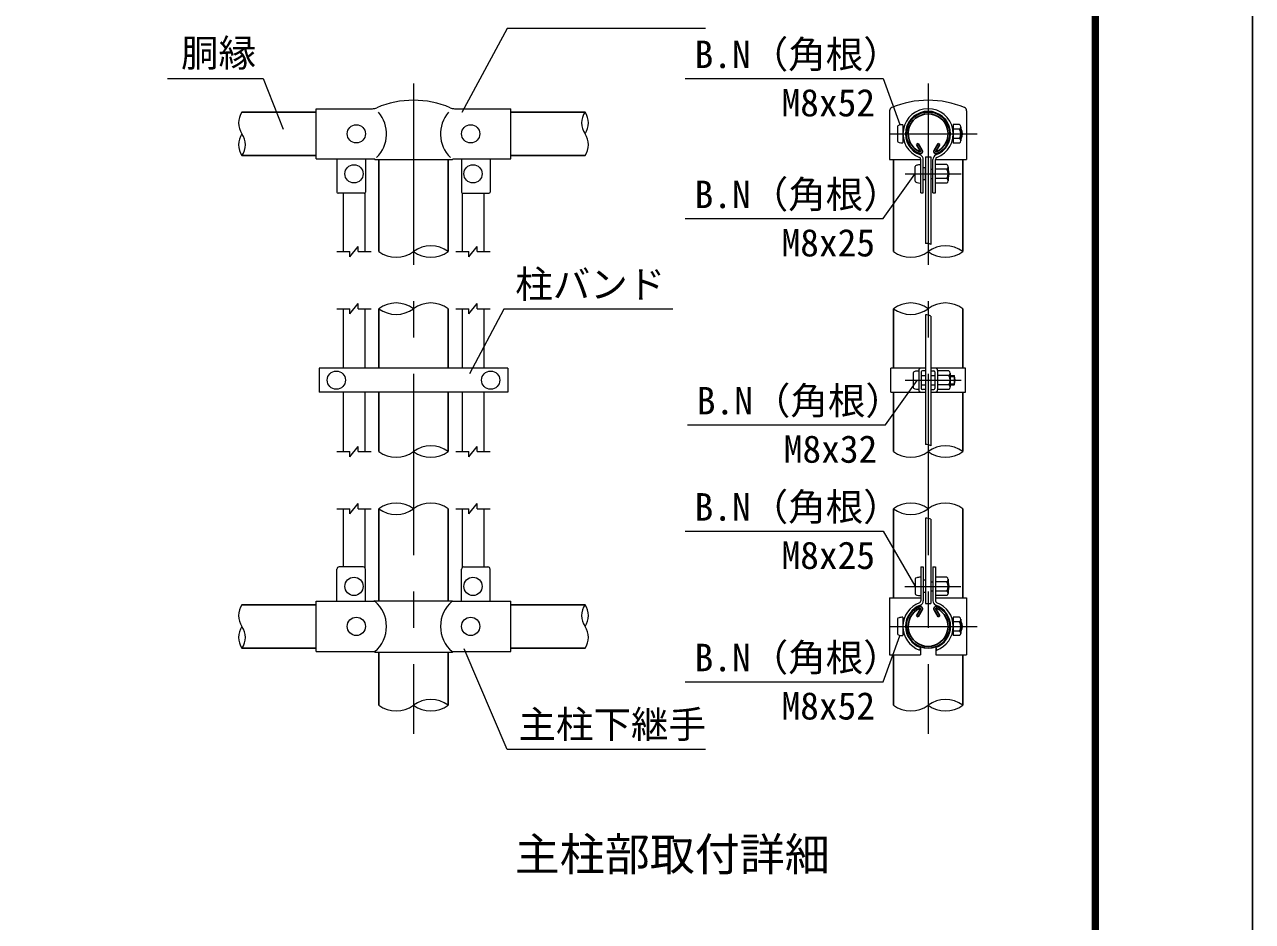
# Model space of a CAD drawing. Units: millimetres, scale not verified. Extents: x -8400 to 8400, y -5940 to 5940.
# Drawn here: x 4105 to 8400, y 488 to 3627 of the extents above; entities that cross this region are included whole.
import ezdxf
from ezdxf.enums import TextEntityAlignment as Align

# ---------------------------------------------------------------- set-up
doc = ezdxf.new("R2010")
doc.units = ezdxf.units.MM
doc.header["$LTSCALE"] = 20
doc.linetypes.add('USER1', pattern=[50.8, 31.75, -6.35, 6.35, -6.35])
for name, color, linetype, lineweight in [('0-1_D-STR1', 1, 'Continuous', 25), ('0-4_D-BMK', 2, 'USER1', 13), ('0-5_D-STR-DIM', 7, 'Continuous', 13), ('0-8_D-STR3', 3, 'Continuous', 13), ('0-9_D-STR-TXT', 7, 'Continuous', 13), ('0-A_D-TTL-TXT', 7, 'Continuous', 13), ('0-C_D-TTL', 7, 'Continuous', 25)]:
    doc.layers.add(name, color=color, linetype=linetype, lineweight=lineweight)
doc.styles.add('ＭＳ ゴシック', font='')
doc.styles.get('ＭＳ ゴシック').set_extended_font_data('MS Gothic')

msp = doc.modelspace()

# ---------------------------------------------------------------- linework, layer by layer
at = {"layer": '0-1_D-STR1'}
for p, q in [((5125.6, 3320.67), (4865.6, 3320.67)), ((5805.6, 3320.67), (6065.6, 3320.67)), ((7224.87, 3207.65), (7230.43, 3210.86)), ((7238.91, 3183.34), (7224.87, 3207.65)), ((7244.47, 3186.55), (7230.43, 3210.86)), ((7286.74, 3186.55), (7300.78, 3210.86)), ((7292.3, 3183.34), (7306.33, 3207.65)), ((7306.33, 3207.65), (7300.78, 3210.86)), ((5125.6, 3168.27), (4865.6, 3168.27)), ((5344.6, 3154.67), (5344.6, 2832.67)), ((5586.6, 3154.67), (5586.6, 2832.67)), ((5805.6, 3168.27), (6065.6, 3168.27)), ((7144.6, 3154.67), (7144.6, 2832.67)), ((7386.6, 3154.67), (7386.6, 2832.67)), ((5344.6, 2632.67), (5344.6, 2424.64)), ((5586.6, 2632.67), (5586.6, 2424.64)), ((7144.6, 2632.67), (7144.6, 2424.64)), ((7386.6, 2632.67), (7386.6, 2424.64)), ((5344.6, 2340.64), (5344.6, 2132.67)), ((5586.6, 2340.64), (5586.6, 2132.67)), ((7144.6, 2340.64), (7144.6, 2132.67)), ((7386.6, 2340.64), (7386.6, 2132.67)), ((5344.6, 1932.67), (5344.6, 1610.87)), ((5586.6, 1932.67), (5586.6, 1610.87)), ((7144.6, 1932.67), (7144.6, 1620.87)), ((7386.6, 1932.67), (7386.6, 1620.87)), ((5125.6, 1596.87), (4865.6, 1596.87)), ((5805.6, 1596.87), (6065.6, 1596.87)), ((7238.91, 1582.19), (7224.87, 1557.88)), ((7224.87, 1557.88), (7230.43, 1554.67)), ((7244.47, 1578.98), (7230.43, 1554.67)), ((7286.74, 1578.98), (7300.78, 1554.67)), ((7292.3, 1582.19), (7306.33, 1557.88)), ((7306.33, 1557.88), (7300.78, 1554.67)), ((5125.6, 1444.47), (4865.6, 1444.47)), ((5344.6, 1430.87), (5344.6, 1244.87)), ((5586.6, 1430.87), (5586.6, 1244.87)), ((5805.6, 1444.47), (6065.6, 1444.47)), ((7144.6, 1420.87), (7144.6, 1244.87)), ((7386.6, 1420.87), (7386.6, 1244.87))]:
    msp.add_line(p, q, dxfattribs=at)
for centre, radius, start, end in [((7265.6, 3244.67), 76.2, 294.32478, 245.67522), ((7265.6, 3244.67), 69.78, 294.32478, 245.67522), ((7237.52, 3182.54), 8.02, 245.67522, 30), ((7237.52, 3182.54), 1.6, 245.67522, 30), ((7293.69, 3182.54), 8.02, 150, 294.32478), ((7293.69, 3182.54), 1.6, 150, 294.32478), ((7265.6, 1520.87), 76.2, 114.32478, 65.67522), ((7237.52, 1582.99), 8.02, 330, 114.32478), ((7293.69, 1582.99), 8.02, 65.67522, 210), ((7265.6, 1520.87), 69.78, 114.32478, 65.67522), ((7237.52, 1582.99), 1.6, 330, 114.32478), ((7293.69, 1582.99), 1.6, 65.67522, 210)]:
    msp.add_arc(centre, radius, start, end, dxfattribs=at)
at = {"layer": '0-4_D-BMK'}
for p, q in [((5465.6, 3420.67), (5465.6, 1144.67)), ((7265.6, 3420.67), (7265.6, 1144.67)), ((7133.49, 3244.67), (7437.23, 3244.67)), ((7185.49, 3104.67), (7381, 3104.67)), ((7185.44, 2382.64), (7380.96, 2382.64)), ((7192.6, 2382.64), (7376.6, 2382.64)), ((7184.65, 1660.87), (7380.16, 1660.87)), ((7133.49, 1520.87), (7437.23, 1520.87))]:
    msp.add_line(p, q, dxfattribs=at)
at = {"layer": '0-5_D-STR-DIM'}
for p, q in [((5242.6, 2814.67), (5272.6, 2850.67)), ((5272.6, 2832.67), (5272.6, 2850.67)), ((5658.6, 2814.67), (5688.6, 2850.67)), ((5688.6, 2832.67), (5688.6, 2850.67)), ((5197.6, 2832.67), (5242.6, 2832.67)), ((5242.6, 2814.67), (5242.6, 2832.67)), ((5272.6, 2832.67), (5317.6, 2832.67)), ((5613.6, 2832.67), (5658.6, 2832.67)), ((5658.6, 2814.67), (5658.6, 2832.67)), ((5688.6, 2832.67), (5733.6, 2832.67)), ((5197.6, 2632.67), (5242.6, 2632.67)), ((5242.6, 2614.67), (5272.6, 2650.67)), ((5242.6, 2614.67), (5242.6, 2632.67)), ((5272.6, 2632.67), (5272.6, 2650.67)), ((5272.6, 2632.67), (5317.6, 2632.67)), ((5613.6, 2632.67), (5658.6, 2632.67)), ((5658.6, 2614.67), (5688.6, 2650.67)), ((5658.6, 2614.67), (5658.6, 2632.67)), ((5688.6, 2632.67), (5688.6, 2650.67)), ((5688.6, 2632.67), (5733.6, 2632.67)), ((5242.6, 2114.67), (5272.6, 2150.67)), ((5272.6, 2132.67), (5272.6, 2150.67)), ((5658.6, 2114.67), (5688.6, 2150.67)), ((5688.6, 2132.67), (5688.6, 2150.67)), ((5197.6, 2132.67), (5242.6, 2132.67)), ((5242.6, 2114.67), (5242.6, 2132.67)), ((5272.6, 2132.67), (5317.6, 2132.67)), ((5613.6, 2132.67), (5658.6, 2132.67)), ((5658.6, 2114.67), (5658.6, 2132.67)), ((5688.6, 2132.67), (5733.6, 2132.67)), ((5242.6, 1914.67), (5272.6, 1950.67)), ((5272.6, 1932.67), (5272.6, 1950.67)), ((5658.6, 1914.67), (5688.6, 1950.67)), ((5688.6, 1932.67), (5688.6, 1950.67)), ((5197.6, 1932.67), (5242.6, 1932.67)), ((5242.6, 1914.67), (5242.6, 1932.67)), ((5272.6, 1932.67), (5317.6, 1932.67)), ((5613.6, 1932.67), (5658.6, 1932.67)), ((5658.6, 1914.67), (5658.6, 1932.67)), ((5688.6, 1932.67), (5733.6, 1932.67))]:
    msp.add_line(p, q, dxfattribs=at)
for centre, radius, start, end in [((4920.09, 3282.57), 66.48, 145.03504, 214.96496), ((6120.09, 3282.57), 66.48, 145.03504, 214.96496), ((6011.12, 3282.57), 66.48, 325.03504, 34.96496), ((4920.08, 3206.37), 66.48, 145.03422, 214.96578), ((4811.12, 3206.37), 66.48, 325.03504, 34.96496), ((6011.12, 3206.37), 66.48, 325.03422, 34.96578), ((5526.1, 2751.16), 101.51, 53.41445, 126.58555), ((7259.96, 2830.55), 30.72, 60.95271, 95.76063), ((7326.1, 2751.16), 101.51, 53.41445, 126.58555), ((5405.1, 2914.17), 101.51, 233.41445, 306.58555), ((5526.1, 2914.17), 101.51, 233.41445, 306.58555), ((7205.1, 2914.17), 101.51, 233.41445, 306.58555), ((7326.1, 2914.17), 101.51, 233.41445, 306.58555), ((5405.1, 2551.16), 101.51, 53.41445, 126.58555), ((5405.1, 2714.17), 101.51, 233.41445, 306.58555), ((5526.1, 2551.16), 101.51, 53.41445, 126.58555), ((7205.1, 2551.16), 101.51, 53.41445, 126.58555), ((7205.1, 2714.17), 101.51, 233.41445, 306.58555), ((7326.1, 2551.16), 101.51, 53.41445, 126.58555), ((7259.69, 2580.16), 30.72, 60.95271, 95.76063), ((5526.1, 2051.16), 101.51, 53.41445, 126.58555), ((7259.69, 2126.3), 30.72, 60.95271, 95.76063), ((7326.1, 2051.16), 101.51, 53.41445, 126.58555), ((5405.1, 2214.17), 101.51, 233.41445, 306.58555), ((5526.1, 2214.17), 101.51, 233.41445, 306.58555), ((7205.1, 2214.17), 101.51, 233.41445, 306.58555), ((7326.1, 2214.17), 101.51, 233.41445, 306.58555), ((5405.1, 1851.16), 101.51, 53.41445, 126.58555), ((5526.1, 1851.16), 101.51, 53.41445, 126.58555), ((7205.1, 1851.16), 101.51, 53.41445, 126.58555), ((7326.1, 1851.16), 101.51, 53.41445, 126.58555), ((5405.1, 2014.17), 101.51, 233.41445, 306.58555), ((7205.1, 2014.17), 101.51, 233.41445, 306.58555), ((7259.69, 1868.84), 30.72, 60.95271, 95.76063), ((4920.09, 1558.77), 66.48, 145.03504, 214.96496), ((6120.09, 1558.77), 66.48, 145.03504, 214.96496), ((6011.12, 1558.77), 66.48, 325.03504, 34.96496), ((4920.08, 1482.57), 66.48, 145.03422, 214.96578), ((4811.12, 1482.57), 66.48, 325.03504, 34.96496), ((6011.12, 1482.57), 66.48, 325.03422, 34.96578), ((5526.1, 1163.36), 101.51, 53.41445, 126.58555), ((7326.1, 1163.36), 101.51, 53.41445, 126.58555), ((5405.1, 1326.37), 101.51, 233.41445, 306.58555), ((5526.1, 1326.37), 101.51, 233.41445, 306.58555), ((7205.1, 1326.37), 101.51, 233.41445, 306.58555), ((7326.1, 1326.37), 101.51, 233.41445, 306.58555)]:
    msp.add_arc(centre, radius, start, end, dxfattribs=at)
at = {"layer": '0-8_D-STR3'}
for p, q in [((5125.6, 3332.67), (5322.49, 3332.67)), ((5125.6, 3156.67), (5125.6, 3332.67)), ((5608.71, 3332.67), (5805.6, 3332.67)), ((5805.6, 3156.67), (5805.6, 3332.67)), ((7131, 3324.69), (7131, 3154.67)), ((7400.2, 3324.69), (7400.2, 3154.67)), ((7158.4, 3270.67), (7158.4, 3218.67)), ((7177.6, 3276.67), (7177.6, 3212.67)), ((7375.6, 3277.07), (7353.6, 3277.07)), ((7353.6, 3277.07), (7353.6, 3212.27)), ((7379.6, 3269.6), (7379.6, 3220.22)), ((7179.07, 3260.67), (7177.6, 3260.67)), ((7179.07, 3228.67), (7177.6, 3228.67)), ((7353.6, 3260.67), (7352.14, 3260.67)), ((7353.6, 3228.67), (7352.14, 3228.67)), ((7375.6, 3260.87), (7353.6, 3260.87)), ((7375.6, 3228.47), (7353.6, 3228.47)), ((7379.6, 3260.67), (7381.6, 3260.67)), ((7379.6, 3260.66), (7381.6, 3260.66)), ((7379.6, 3257.96), (7382.9, 3257.96)), ((7379.6, 3231.37), (7382.9, 3231.37)), ((7379.6, 3228.67), (7381.6, 3228.67)), ((7379.6, 3228.66), (7381.6, 3228.66)), ((7381.6, 3260.66), (7381.6, 3228.66)), ((7375.6, 3212.27), (7353.6, 3212.27)), ((5125.6, 3156.67), (5326.4, 3156.67)), ((5197.6, 3156.67), (5197.6, 3040.67)), ((5297.6, 3156.67), (5297.6, 3040.67)), ((5330.4, 3154.67), (5326.4, 3156.67)), ((5330.4, 3154.67), (5600.8, 3154.67)), ((5600.8, 3154.67), (5604.8, 3156.67)), ((5604.8, 3156.67), (5805.6, 3156.67)), ((5633.6, 3156.67), (5633.6, 3040.67)), ((5733.6, 3156.67), (5733.6, 3040.67)), ((7131, 3154.67), (7239.6, 3154.67)), ((7239.6, 3037.87), (7239.6, 3154.95)), ((7248.8, 3037.87), (7248.8, 3154.95)), ((7256.6, 3164.67), (7256.6, 2861.11)), ((7256.6, 3164.67), (7274.6, 3164.67)), ((7274.6, 3164.67), (7274.6, 2857.4)), ((7282.4, 3037.87), (7282.4, 3154.95)), ((7291.6, 3037.87), (7291.6, 3154.95)), ((7291.6, 3154.67), (7400.2, 3154.67)), ((7331.6, 3137.06), (7291.6, 3137.06)), ((7220.4, 3078.42), (7220.4, 3130.42)), ((7255.6, 3125.94), (7248.8, 3125.94)), ((7255.6, 3125.94), (7255.6, 3083.39)), ((7255.6, 3120.67), (7256.6, 3120.67)), ((7274.6, 3120.67), (7282.4, 3120.67)), ((7331.6, 3120.86), (7291.6, 3120.86)), ((7335.6, 3129.6), (7335.6, 3080.22)), ((7335.6, 3120.66), (7335.6, 3088.66)), ((7335.6, 3117.96), (7336.9, 3117.96)), ((7255.6, 3083.39), (7248.8, 3083.39)), ((7255.6, 3088.67), (7256.6, 3088.67)), ((7274.6, 3088.67), (7282.4, 3088.67)), ((7331.6, 3088.46), (7291.6, 3088.46)), ((7331.6, 3072.26), (7291.6, 3072.26)), ((7335.6, 3091.37), (7336.9, 3091.37)), ((5293.6, 3036.67), (5201.6, 3036.67)), ((5219.6, 3036.67), (5219.6, 2832.67)), ((5295.6, 3037.2), (5295.6, 2832.67)), ((5635.6, 3037.2), (5635.6, 2832.67)), ((5637.6, 3036.67), (5729.6, 3036.67)), ((5711.6, 3036.67), (5711.6, 2832.67)), ((7239.6, 3037.87), (7248.8, 3037.87)), ((7282.4, 3037.87), (7291.6, 3037.87)), ((5219.6, 2632.67), (5219.6, 2424.64)), ((5295.6, 2632.67), (5295.6, 2424.64)), ((5635.6, 2632.67), (5635.6, 2424.64)), ((5711.6, 2632.67), (5711.6, 2424.64)), ((7256.6, 2610.73), (7256.6, 2156.86)), ((7274.6, 2607.02), (7274.6, 2153.15)), ((5795.6, 2424.64), (5135.6, 2424.64)), ((5135.6, 2424.64), (5135.6, 2340.64)), ((5795.6, 2424.64), (5795.6, 2340.64)), ((7256.6, 2424.64), (7135.4, 2424.64)), ((7135.4, 2340.64), (7135.4, 2424.64)), ((7213.4, 2408.64), (7213.4, 2356.64)), ((7232.6, 2416.64), (7232.6, 2348.64)), ((7232.6, 2416.64), (7232.6, 2348.64)), ((7241.8, 2411.44), (7241.8, 2353.84)), ((7256.6, 2415.44), (7245.8, 2415.44)), ((7395.8, 2424.64), (7274.6, 2424.64)), ((7274.6, 2415.44), (7285.4, 2415.44)), ((7289.4, 2411.44), (7289.4, 2353.84)), ((7298.6, 2416.64), (7298.6, 2348.64)), ((7298.6, 2416.64), (7298.6, 2348.64)), ((7338.6, 2415.04), (7298.6, 2415.04)), ((7342.6, 2407.58), (7342.6, 2358.19)), ((7395.8, 2340.64), (7395.8, 2424.64)), ((7241.8, 2398.64), (7256.6, 2398.64)), ((7241.8, 2366.64), (7256.6, 2366.64)), ((7274.6, 2398.64), (7289.4, 2398.64)), ((7274.6, 2366.64), (7289.4, 2366.64)), ((7338.6, 2398.84), (7298.6, 2398.84)), ((7338.6, 2366.44), (7298.6, 2366.44)), ((7342.6, 2398.64), (7356.6, 2398.64)), ((7342.6, 2395.93), (7357.9, 2395.93)), ((7342.6, 2369.35), (7357.9, 2369.35)), ((7342.6, 2366.64), (7356.6, 2366.64)), ((7356.6, 2398.64), (7356.6, 2366.64)), ((5795.6, 2340.64), (5135.6, 2340.64)), ((5219.6, 2340.64), (5219.6, 2132.67)), ((5295.6, 2340.64), (5295.6, 2132.67)), ((5635.6, 2340.64), (5635.6, 2132.67)), ((5711.6, 2340.64), (5711.6, 2132.67)), ((7135.4, 2340.64), (7256.6, 2340.64)), ((7256.6, 2349.84), (7245.8, 2349.84)), ((7274.6, 2349.84), (7285.4, 2349.84)), ((7274.6, 2340.64), (7395.8, 2340.64)), ((7338.6, 2350.24), (7298.6, 2350.24)), ((5219.6, 1932.67), (5219.6, 1728.87)), ((5295.6, 1932.67), (5295.6, 1726.16)), ((5635.6, 1932.67), (5635.6, 1726.16)), ((5711.6, 1932.67), (5711.6, 1728.87)), ((7274.6, 1895.7), (7274.6, 1600.87)), ((5197.6, 1608.87), (5197.6, 1720.87)), ((5289.6, 1728.87), (5205.6, 1728.87)), ((5297.6, 1608.87), (5297.6, 1720.87)), ((5633.6, 1608.87), (5633.6, 1720.87)), ((5641.6, 1728.87), (5725.6, 1728.87)), ((5733.6, 1608.87), (5733.6, 1720.87)), ((7239.6, 1728.87), (7239.6, 1610.58)), ((7239.6, 1728.87), (7248.8, 1728.87)), ((7248.8, 1728.87), (7248.8, 1610.58)), ((7282.4, 1728.87), (7282.4, 1610.58)), ((7282.4, 1728.87), (7291.6, 1728.87)), ((7291.6, 1728.87), (7291.6, 1610.58)), ((7220.4, 1686.87), (7220.4, 1634.87)), ((7255.6, 1682.14), (7248.8, 1682.14)), ((7274.6, 1676.87), (7282.4, 1676.87)), ((7331.6, 1693.26), (7291.6, 1693.26)), ((7331.6, 1677.06), (7291.6, 1677.06)), ((7291.6, 1676.87), (7292.4, 1676.87)), ((7335.6, 1685.8), (7335.6, 1636.42)), ((7335.6, 1676.86), (7335.6, 1644.86)), ((7255.6, 1639.59), (7248.8, 1639.59)), ((7274.6, 1644.87), (7282.4, 1644.87)), ((7291.6, 1644.87), (7292.4, 1644.87)), ((7331.6, 1644.66), (7291.6, 1644.66)), ((7335.6, 1674.16), (7336.9, 1674.16)), ((7335.6, 1647.57), (7336.9, 1647.57)), ((5125.6, 1608.87), (5330.4, 1608.87)), ((5125.6, 1432.87), (5125.6, 1608.87)), ((5330.4, 1610.87), (5326.4, 1608.87)), ((5330.4, 1610.87), (5600.8, 1610.87)), ((5600.8, 1610.87), (5604.8, 1608.87)), ((5600.8, 1608.87), (5805.6, 1608.87)), ((5805.6, 1432.87), (5805.6, 1608.87)), ((7131, 1620.87), (7239.6, 1620.87)), ((7131, 1620.87), (7131, 1420.87)), ((7331.6, 1628.46), (7291.6, 1628.46)), ((7291.6, 1620.87), (7400.2, 1620.87)), ((7400.2, 1620.87), (7400.2, 1420.87)), ((7158.4, 1546.87), (7158.4, 1494.87)), ((7177.6, 1552.87), (7177.6, 1488.87)), ((7375.6, 1553.27), (7353.6, 1553.27)), ((7353.6, 1553.27), (7353.6, 1488.47)), ((7179.07, 1536.87), (7177.6, 1536.87)), ((7179.07, 1536.87), (7177.6, 1536.87)), ((7179.07, 1504.87), (7177.6, 1504.87)), ((7179.07, 1504.87), (7177.6, 1504.87)), ((7353.6, 1536.87), (7352.14, 1536.87)), ((7353.6, 1536.87), (7352.14, 1536.87)), ((7353.6, 1504.87), (7352.14, 1504.87)), ((7353.6, 1504.87), (7352.14, 1504.87)), ((7375.6, 1537.07), (7353.6, 1537.07)), ((7375.6, 1504.67), (7353.6, 1504.67)), ((7379.6, 1545.8), (7379.6, 1496.42)), ((7379.6, 1536.87), (7381.6, 1536.87)), ((7379.6, 1534.16), (7382.9, 1534.16)), ((7379.6, 1507.57), (7382.9, 1507.57)), ((7379.6, 1504.87), (7381.6, 1504.87)), ((7379.6, 1504.86), (7381.6, 1504.86)), ((7381.6, 1536.86), (7381.6, 1504.86)), ((7375.6, 1488.47), (7353.6, 1488.47)), ((5125.6, 1432.87), (5330.4, 1432.87)), ((5330.4, 1430.87), (5326.4, 1432.87)), ((5600.8, 1432.87), (5805.6, 1432.87)), ((7131, 1420.87), (7238.8, 1420.87)), ((7238.8, 1446.76), (7235.67, 1438.11)), ((7238.8, 1446.76), (7238.8, 1420.87)), ((7292.4, 1446.76), (7292.4, 1420.87)), ((7292.4, 1446.76), (7295.53, 1438.11)), ((7292.4, 1420.87), (7400.2, 1420.87))]:
    msp.add_line(p, q, dxfattribs=at)
for points in [[(7256.6, 1899.4), (7256.6, 1600.87), (7274.6, 1600.87)], [(5330.4, 1430.87), (5600.8, 1430.87), (5604.8, 1432.87)]]:
    msp.add_lwpolyline(points, dxfattribs=at)
for centre in [(5265.6, 3244.67), (5665.6, 3244.67), (5257.6, 3104.67), (5673.6, 3104.67), (5195.6, 2382.64), (5735.6, 2382.64), (5257.6, 1660.87), (5673.6, 1660.87), (5265.6, 1520.87), (5665.6, 1520.87)]:
    msp.add_circle(centre, 32, dxfattribs=at)
for centre, radius, start, end in [((5465.6, 3030.84), 331.29, 67.15338, 112.84662), ((7265.6, 3033.12), 329, 67.22973, 112.77027), ((5322.49, 3364.67), 32, 270, 296.9114), ((5256.06, 3244.67), 115.2, 314.1684, 41.01552), ((5675.15, 3244.67), 115.2, 138.98448, 225.8316), ((5608.71, 3364.67), 32, 243.0886, 270), ((7144.2, 3324.69), 13.2, 116.72671, 180), ((7265.6, 3244.67), 88, 290.1633, 249.8367), ((7265.6, 3244.67), 78.8, 289.83718, 250.16282), ((7387, 3324.69), 13.2, 0, 63.27329), ((7369.45, 3268.97), 10.17, 307.21089, 52.78911), ((7369.4, 3220.37), 10.2, 307.42505, 52.57495), ((7344.8, 3244.67), 34.8, 332.26063, 27.73937), ((7351.6, 3244.66), 34, 331.92751, 28.07249), ((7231.6, 3154.95), 8, 0, 62.72039), ((7231.6, 3154.95), 17.2, 0, 65.03562), ((7299.6, 3154.95), 17.2, 114.96438, 180), ((7299.6, 3154.95), 8, 117.27961, 180), ((7325.45, 3128.96), 10.17, 307.21089, 52.78911), ((7300.8, 3104.66), 34.8, 332.26063, 27.73937), ((7305.6, 3104.66), 34, 331.92751, 28.07249), ((7325.4, 3080.36), 10.2, 307.42505, 52.57495), ((5201.6, 3040.67), 4, 180, 270), ((5293.6, 3040.67), 4, 270, 0), ((5637.6, 3040.67), 4, 180, 270), ((5729.6, 3040.67), 4, 270, 0), ((7240.6, 2416.64), 8, 90, 180), ((7245.8, 2411.44), 4, 90, 180), ((7285.4, 2411.44), 4, 0, 90), ((7290.6, 2416.64), 8, 0, 90), ((7332.45, 2406.94), 10.17, 307.21089, 52.78911), ((7332.4, 2358.34), 10.2, 307.42505, 52.57495), ((7307.8, 2382.64), 34.8, 332.26063, 27.73937), ((7326.6, 2382.64), 34, 331.92751, 28.07249), ((7240.6, 2348.64), 8, 180, 270), ((7245.8, 2353.84), 4, 180, 270), ((7285.4, 2353.84), 4, 270, 0), ((7290.6, 2348.64), 8, 270, 0), ((5205.6, 1720.87), 8, 90, 180), ((5289.6, 1720.87), 8, 0, 90), ((5641.6, 1720.87), 8, 90, 180), ((5725.6, 1720.87), 8, 0, 90), ((7325.45, 1685.16), 10.17, 307.21089, 52.78911), ((7300.8, 1660.86), 34.8, 332.26063, 27.73937), ((7305.6, 1660.86), 34, 331.92751, 28.07249), ((7325.4, 1636.56), 10.2, 307.42505, 52.57495), ((5256.06, 1520.87), 115.2, 310.19176, 49.80824), ((5675.15, 1520.87), 115.2, 130.19176, 229.80824), ((7265.6, 1520.87), 88, 110.1633, 250.11694), ((7265.6, 1520.87), 78.8, 109.83718, 250.11694), ((7231.6, 1610.58), 8, 297.27961, 0), ((7231.6, 1610.58), 17.2, 294.96438, 0), ((7299.6, 1610.58), 17.2, 180, 245.03562), ((7299.6, 1610.58), 8, 180, 242.72039), ((7265.6, 1520.87), 78.8, 289.88306, 70.16282), ((7265.6, 1520.87), 88, 289.88306, 69.8367), ((7369.45, 1545.17), 10.17, 307.21089, 52.78911), ((7369.4, 1496.57), 10.2, 307.42505, 52.57495), ((7344.8, 1520.87), 34.8, 332.26063, 27.73937), ((7351.6, 1520.86), 34, 331.92751, 28.07249)]:
    msp.add_arc(centre, radius, start, end, dxfattribs=at)
for centre, start_param, end_param in [((7177.6, 3270.67), 1.5707963, 3.1415927), ((7177.6, 3218.67), 3.1415927, 4.712389), ((7239.6, 3130.42), 1.5707963, 3.1415927), ((7239.6, 3078.42), 3.1415927, 4.712389), ((7232.6, 2408.64), 1.5707963, 3.1415927), ((7232.6, 2356.64), 3.1415927, 4.712389), ((7239.6, 1686.87), 1.5707963, 3.1415927), ((7239.6, 1634.87), 3.1415927, 4.712389), ((7177.6, 1546.87), 1.5707963, 3.1415927), ((7177.6, 1494.87), 3.1415927, 4.712389)]:
    msp.add_ellipse(centre, major_axis=(19.2, 0), ratio=0.3125, start_param=start_param, end_param=end_param, dxfattribs=at)
at = {"layer": '0-9_D-STR-TXT'}
for points in [[(6487.42, 3612.69), (5792.9, 3612.69), (5634.98, 3318.92)], [(4605.3, 3438.03), (4939.34, 3438.03), (5009.49, 3261.2)], [(6416.19, 3438.03), (7108.33, 3438.03), (7166.4, 3277.56)], [(6416.19, 2947.99), (7108.33, 2947.99), (7219.24, 3103.04)], [(6372.79, 2630.91), (5781.65, 2630.91), (5661.61, 2404.47)], [(6423.99, 2225.97), (7116.13, 2225.97), (7227.04, 2381.01)], [(6416.19, 1854.23), (7108.33, 1854.23), (7219.4, 1662.6)], [(6416.19, 1327.25), (7108.33, 1327.25), (7166.4, 1487.72)], [(6487.42, 1090.65), (5792.9, 1090.65), (5642.85, 1442.63)]]:
    msp.add_lwpolyline(points, dxfattribs=at)
at = {"layer": '0-C_D-TTL', "color": 2}
msp.add_lwpolyline([(-8400, 5940), (8400, 5940), (8400, -5940), (-8400, -5940)], close=True, dxfattribs=at)
at = {"layer": '0-C_D-TTL'}
for points in [[(-7860, 5500), (7860, 5500), (7860, -5500), (-7860, -5500)], [(-7855, 5495), (7855, 5495), (7855, -5495), (-7855, -5495)], [(-7850, 5490), (7850, 5490), (7850, -5490), (-7850, -5490)], [(-7845, 5485), (7845, 5485), (7845, -5485), (-7845, -5485)], [(-7840, 5480), (7840, 5480), (7840, -5480), (-7840, -5480)]]:
    msp.add_lwpolyline(points, close=True, dxfattribs=at)

# ---------------------------------------------------------------- texts
at = {"layer": '0-9_D-STR-TXT', "style": 'ＭＳ ゴシック'}
for s, p in [('胴縁', (4652.38, 3450.62)), ('B.N（角根）', (6448.67, 3445.9)), ('M8x52', (6752.84, 3276.74)), ('B.N（角根）', (6448.67, 2955.86)), ('M8x25', (6752.84, 2786.7)), ('柱バンド', (5821.51, 2641.28)), ('B.N（角根）', (6456.47, 2233.84)), ('M8x32', (6760.64, 2064.68)), ('B.N（角根）', (6448.67, 1862.1)), ('M8x25', (6752.84, 1692.94)), ('B.N（角根）', (6448.67, 1335.11)), ('M8x52', (6752.84, 1165.96)), ('主柱下継手', (5832.76, 1101.02))]:
    msp.add_text(s, height=96.19, dxfattribs=at).set_placement(p, align=Align.BOTTOM_LEFT)
at = {"layer": '0-A_D-TTL-TXT', "style": 'ＭＳ ゴシック'}
msp.add_text('主柱部取付詳細', height=115.4, dxfattribs=at).set_placement((5819.82, 631.14), align=Align.BOTTOM_LEFT)

doc.saveas('drawing.dxf')
